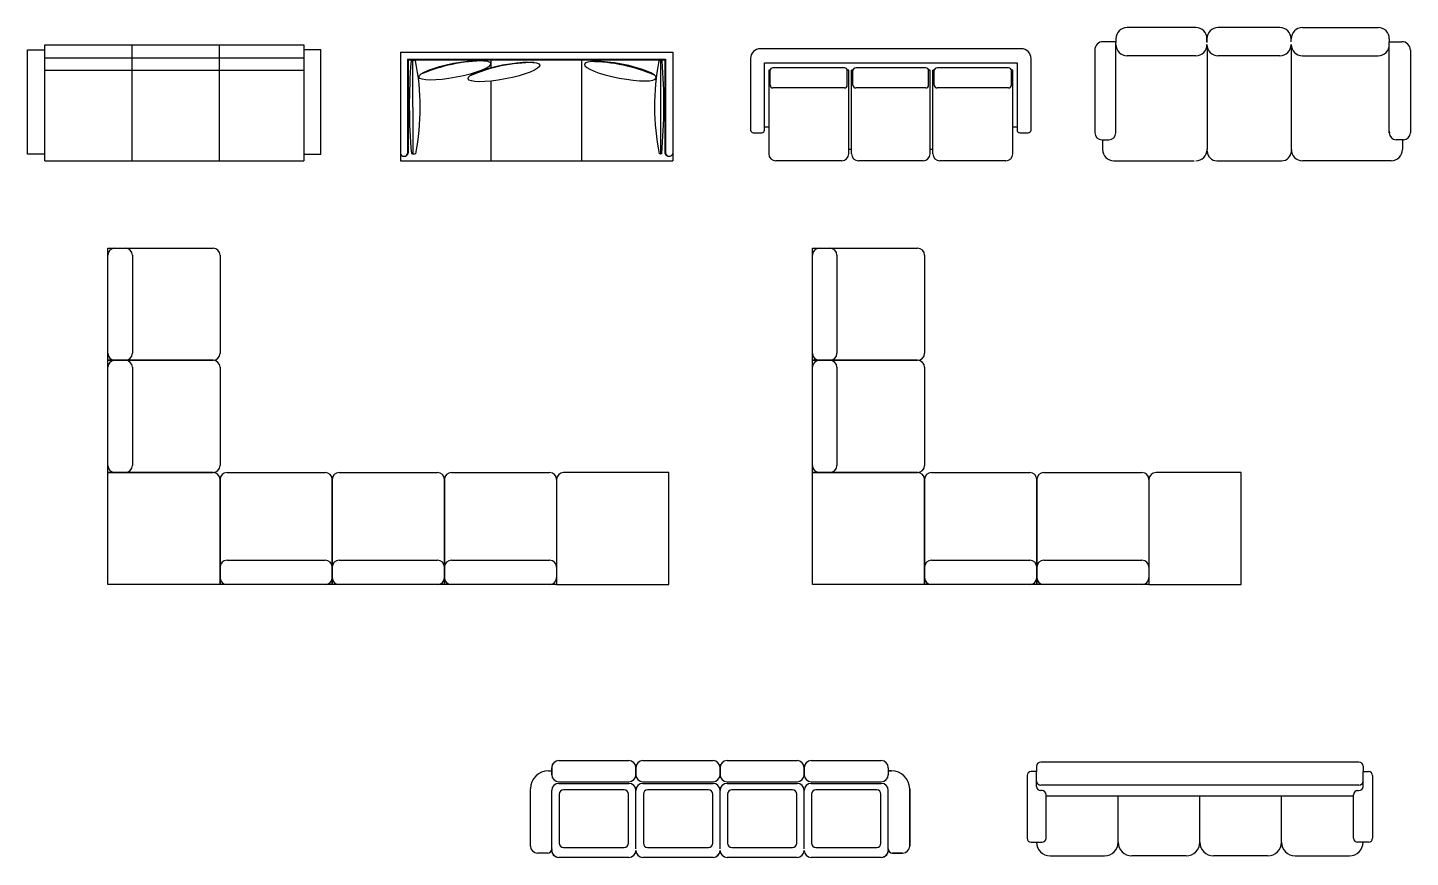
# Model space of a CAD drawing. Header units: millimetres. Extents: x -4017 to 59953, y -688 to 66564.
# Drawn here: x 20648 to 30507, y 54057 to 59975 of the extents above; entities that cross this region are included whole.
import ezdxf

# ---------------------------------------------------------------- set-up
doc = ezdxf.new("R2010")
doc.units = ezdxf.units.MM

# ---------------------------------------------------------------- blocks, each defined once
blk = doc.blocks.new('F27')
for p, q in [((-1.1159, -0.0371), (-1.0017, -0.0371)), ((-1.1159, -0.7813), (-1.1159, -0.0371)), ((-0.9939, -0.8278), (-0.9939, -0.0011)), ((-0.9939, -0.0011), (0.8533, -0.0011)), ((-0.9939, -0.0937), (0.8533, -0.0937)), ((-0.3711, -0.8278), (-0.3711, -0.0083)), ((0.2516, -0.8278), (0.2516, -0.0011)), ((0.8533, -0.0011), (0.8533, -0.8278)), ((0.9753, -0.0371), (0.8611, -0.0371)), ((0.9753, -0.7813), (0.9753, -0.0371)), ((-0.9939, -0.1817), (0.8533, -0.1817)), ((-0.9993, -0.7813), (-1.1159, -0.7813)), ((0.8587, -0.7813), (0.9753, -0.7813)), ((-0.9939, -0.8278), (0.8533, -0.8278))]:
    blk.add_line(p, q)
blk = doc.blocks.new('A$C6BA2058B')
blk.add_blockref('F27', (1.1159, 0.8278))
blk = doc.blocks.new('A$C514D7D45')
blk.add_blockref('A$C6BA2058B', (0, 0))
blk = doc.blocks.new('A$C618761CF')
for p, q in [((0, 0.7762), (1.9404, 0.7762)), ((0, 0.7762), (0, 0)), ((0.05, 0.7262), (1.8904, 0.7262)), ((0.05, 0.7262), (0.05, 0.0538)), ((0.055, 0.7212), (1.8854, 0.7212)), ((0.055, 0.7212), (0.055, 0.0538)), ((0.0864, 0.7161), (0.0874, 0.0481)), ((0.6468, 0.6658), (0.6468, 0.7212)), ((1.2936, 0), (1.2936, 0.7212)), ((1.854, 0.7161), (1.853, 0.0481)), ((1.8854, 0.7212), (1.8854, 0.0538)), ((1.8904, 0.7262), (1.8904, 0.0538)), ((1.9404, 0.7762), (1.9404, 0)), ((0.6468, 0), (0.6468, 0.5694)), ((0, 0), (1.9404, 0))]:
    blk.add_line(p, q)
for centre, radius, start, end in [((3.9826, 0.4013), 3.9201, 175.44925, 185.12108), ((-1.5806, 0.3799), 1.7206, 348.98715, 11.15778), ((0.6104, -0.4678), 1.1812, 90.3945, 113.27832), ((0.9605, -0.4794), 1.1812, 90.3945, 113.27832), ((1.3446, -0.4736), 1.1812, 66.72168, 89.6055), ((3.5289, 0.3857), 1.7177, 169.04121, 191.23051), ((-2.0422, 0.4013), 3.9201, 354.87892, 4.55075), ((0.0248, 0.0577), 0.0255, 193.41947, 351.11172), ((0.0394, 0.0551), 0.0157, 283.29365, 355.20058), ((1.901, 0.0551), 0.0157, 184.79942, 256.70635), ((1.9156, 0.0577), 0.0255, 188.88828, 346.58053)]:
    blk.add_arc(centre, radius, start, end)
for centre, major_axis, ratio, start_param, end_param in [((0.0968, 0.3824), (-0.0057, 0.334), 0.322726, -0.151988, 0.151988), ((0.0941, 0.3821), (0.0008, 0.334), 0.326091, 3.001806, 3.279824)]:
    blk.add_ellipse(centre, major_axis=major_axis, ratio=ratio, start_param=start_param, end_param=end_param)
for centre in [(0.3873, 0.6459), (0.7374, 0.6342)]:
    blk.add_ellipse(centre, major_axis=(-0.2562, -0.0489), ratio=0.194175)
at = {"extrusion": (0, 0, -1)}
blk.add_ellipse((1.5677, 0.6401), major_axis=(0.2562, -0.0489), ratio=0.194175, dxfattribs=at)
for centre, major_axis, ratio, start_param, end_param in [((1.854, 0.3821), (0, 0.334), 0.228259, -0.151988, 0.151988), ((1.8509, 0.3821), (-0.0022, 0.334), 0.196951, 3.00232, 3.280338)]:
    blk.add_ellipse(centre, major_axis=major_axis, ratio=ratio, start_param=start_param, end_param=end_param, dxfattribs=at)
blk = doc.blocks.new('A$C06FC73D7')
for p, q in [((1.93, 0.8), (0.07, 0.8)), ((0, 0.73), (0, 0.22)), ((0.1, 0.22), (0.1, 0.7)), ((0.1, 0.7), (1.9, 0.7)), ((1.9, 0.7), (1.9, 0.22)), ((2, 0.22), (2, 0.73)), ((0.13, 0.6479), (0.13, 0.05)), ((0.1404, 0.6479), (0.13, 0.6479)), ((0.14, 0.54), (0.14, 0.6437)), ((0.67, 0.6637), (0.16, 0.6637)), ((0.7, 0.6479), (0.6896, 0.6479)), ((0.69, 0.54), (0.69, 0.6437)), ((0.7, 0.05), (0.7, 0.6479)), ((0.72, 0.05), (0.72, 0.6479)), ((0.7304, 0.6479), (0.72, 0.6479)), ((0.73, 0.54), (0.73, 0.6437)), ((1.25, 0.6637), (0.75, 0.6637)), ((1.28, 0.6479), (1.2696, 0.6479)), ((1.27, 0.54), (1.27, 0.6437)), ((1.28, 0.05), (1.28, 0.6479)), ((1.3, 0.05), (1.3, 0.6479)), ((1.3104, 0.6479), (1.3, 0.6479)), ((1.31, 0.54), (1.31, 0.6437)), ((1.84, 0.6637), (1.33, 0.6637)), ((1.87, 0.6479), (1.86, 0.6479)), ((1.86, 0.54), (1.86, 0.6437)), ((1.87, 0.05), (1.87, 0.6479)), ((0.67, 0.52), (0.16, 0.52)), ((1.25, 0.52), (0.75, 0.52)), ((1.84, 0.52), (1.33, 0.52)), ((0.02, 0.2), (0.08, 0.2)), ((0.13, 0.24), (0.1, 0.24)), ((1.9, 0.24), (1.87, 0.24)), ((1.92, 0.2), (1.98, 0.2)), ((0.65, 0), (0.18, 0)), ((0.72, 0.08), (0.7, 0.08)), ((1.23, 0), (0.77, 0)), ((1.3, 0.08), (1.28, 0.08)), ((1.82, 0), (1.35, 0))]:
    blk.add_line(p, q)
for centre, radius, start, end in [((0.07, 0.73), 0.07, 90, 180), ((1.93, 0.73), 0.07, 0, 90), ((0.16, 0.6437), 0.02, 90, 180), ((0.67, 0.6437), 0.02, 0, 90), ((0.75, 0.6437), 0.02, 90, 180), ((1.25, 0.6437), 0.02, 0, 90), ((1.33, 0.6437), 0.02, 90, 180), ((1.84, 0.6437), 0.02, 0, 90), ((0.16, 0.54), 0.02, 180, 270), ((0.67, 0.54), 0.02, 270, 0), ((0.75, 0.54), 0.02, 180, 270), ((1.25, 0.54), 0.02, 270, 0), ((1.33, 0.54), 0.02, 180, 270), ((1.84, 0.54), 0.02, 270, 0), ((0.02, 0.22), 0.02, 180, 270), ((0.08, 0.22), 0.02, 270, 0), ((1.92, 0.22), 0.02, 180, 270), ((1.98, 0.22), 0.02, 270, 0), ((0.18, 0.05), 0.05, 180, 270), ((0.65, 0.05), 0.05, 270, 0), ((0.77, 0.05), 0.05, 180, 270), ((1.23, 0.05), 0.05, 270, 0), ((1.35, 0.05), 0.05, 180, 270), ((1.82, 0.05), 0.05, 270, 0)]:
    blk.add_arc(centre, radius, start, end)
blk = doc.blocks.new('A$C2BDD4447')
blk.add_blockref('A$C06FC73D7', (0, 0))
blk = doc.blocks.new('A$C0876780F')
for p, q in [((0.72, 0.95), (0.23, 0.95)), ((1.32, 0.95), (0.88, 0.95)), ((1.48, 0.95), (2.02, 0.95)), ((0, 0.79), (0, 0.21)), ((0.15, 0.85), (0.06, 0.85)), ((0.15, 0.87), (0.15, 0.8444)), ((0.15, 0.87), (0.15, 0.85)), ((0.15, 0.21), (0.15, 0.85)), ((0.8, 0.85), (0.8, 0.87)), ((0.8, 0.87), (0.8, 0.85)), ((0.8, 0.87), (0.8, 0.8444)), ((0.8011, 0.8204), (0.8011, 0.08)), ((1.4, 0.85), (1.4, 0.87)), ((1.4, 0.85), (1.4, 0.87)), ((1.4014, 0.08), (1.4014, 0.803)), ((2.1, 0.87), (2.1, 0.85)), ((2.1, 0.87), (2.1, 0.8444)), ((2.1, 0.21), (2.1, 0.85)), ((2.1, 0.85), (2.19, 0.85)), ((2.25, 0.79), (2.25, 0.21)), ((0.72, 0.75), (0.23, 0.75)), ((1.32, 0.75), (0.88, 0.75)), ((1.48, 0.75), (2.02, 0.75)), ((0, 0.21), (0, 0.2)), ((0.15, 0.2), (0.15, 0.25)), ((2.1, 0.2), (2.1, 0.25)), ((2.25, 0.21), (2.25, 0.2)), ((0.05, 0.15), (0.1, 0.15)), ((0.056, 0.15), (0.056, 0.08)), ((2.2, 0.15), (2.15, 0.15)), ((2.194, 0.15), (2.194, 0.08)), ((0.136, 0), (0.7093, 0)), ((0.8011, 0.07), (0.8011, 0.08)), ((0.8711, 0), (1.3314, 0)), ((1.4014, 0.07), (1.4014, 0.08)), ((2.114, 0), (1.48, 0))]:
    blk.add_line(p, q)
for centre, radius, start, end in [((0.23, 0.87), 0.08, 90, 180), ((0.72, 0.87), 0.08, 0, 90), ((0.88, 0.87), 0.08, 90, 180), ((1.32, 0.87), 0.08, 0, 90), ((1.48, 0.87), 0.08, 90, 180), ((2.02, 0.87), 0.08, 0, 90), ((0.06, 0.79), 0.06, 90, 180), ((0.23, 0.83), 0.08, 180, 270), ((0.23, 0.83), 0.08, 180, 270), ((0.72, 0.83), 0.08, 270, 0), ((0.88, 0.83), 0.08, 180, 270), ((0.88, 0.83), 0.08, 180, 270), ((1.32, 0.83), 0.08, 270, 0), ((1.48, 0.83), 0.08, 180, 270), ((2.02, 0.83), 0.08, 270, 0), ((2.02, 0.83), 0.08, 270, 0), ((2.19, 0.79), 0.06, 0, 90), ((0.05, 0.2), 0.05, 180, 270), ((0.1, 0.2), 0.05, 270, 0), ((0.09, 0.21), 0.06, 350.53768, 0), ((2.16, 0.21), 0.06, 180, 189.46232), ((2.15, 0.2), 0.05, 180, 270), ((2.2, 0.2), 0.05, 270, 0), ((0.136, 0.08), 0.08, 180, 270), ((0.7211, 0.08), 0.08, 270, 0), ((0.8711, 0.07), 0.07, 180, 270), ((1.3314, 0.07), 0.07, 270, 0), ((1.4814, 0.08), 0.08, 180, 270), ((2.114, 0.08), 0.08, 270, 0)]:
    blk.add_arc(centre, radius, start, end)
blk = doc.blocks.new('A$C51FB459E')
for p, q in [((0, 1.6), (0, 2.4)), ((0, 2.4), (0.75, 2.4)), ((0.05, 2.4), (0.125, 2.4)), ((0, 1.65), (0, 2.35)), ((0.175, 2.35), (0.175, 1.65)), ((0.8, 2.35), (0.8, 1.65)), ((0, 0.8), (0, 1.6)), ((0, 1.6), (0.75, 1.6)), ((0.75, 1.6), (0, 1.6)), ((0.05, 1.6), (0.125, 1.6)), ((0.125, 1.6), (0.05, 1.6)), ((0, 0.85), (0, 1.55)), ((0.175, 1.55), (0.175, 0.85)), ((0.8, 1.55), (0.8, 0.85)), ((0, 0), (0, 0.8)), ((0, 0.8), (0.75, 0.8)), ((0.75, 0.8), (0, 0.8)), ((0.125, 0.8), (0.05, 0.8)), ((0.85, 0.8), (1.55, 0.8)), ((1.65, 0.8), (2.35, 0.8)), ((2.45, 0.8), (3.15, 0.8)), ((3.9996, 0.8), (3.25, 0.8)), ((3.9996, 0), (3.9996, 0.8)), ((0.8, 0), (0.8, 0.75)), ((0.8, 0.75), (0.8, 0)), ((1.6, 0), (1.6, 0.75)), ((1.6, 0.75), (1.6, 0)), ((2.4, 0.75), (2.4, 0)), ((2.4, 0), (2.4, 0.75)), ((3.2, 0.75), (3.2, 0)), ((3.2, 0.75), (3.2, 0)), ((0.8, 0.05), (0.8, 0.125)), ((0.85, 0.175), (1.55, 0.175)), ((1.6, 0.05), (1.6, 0.125)), ((1.6, 0.125), (1.6, 0.05)), ((1.65, 0.175), (2.35, 0.175)), ((2.4, 0.125), (2.4, 0.05)), ((2.4, 0.05), (2.4, 0.125)), ((2.45, 0.175), (3.15, 0.175)), ((3.2, 0.125), (3.2, 0.05)), ((0.8, 0), (0, 0)), ((1.6, 0), (0.8, 0)), ((1.55, 0), (0.85, 0)), ((2.4, 0), (1.6, 0)), ((2.35, 0), (1.65, 0)), ((3.2, 0), (2.4, 0)), ((3.15, 0), (2.45, 0)), ((3.2, 0), (3.9996, 0))]:
    blk.add_line(p, q)
for centre, start, end in [((0.05, 2.35), 90, 180), ((0.125, 2.35), 0, 90), ((0.75, 2.35), 0, 90), ((0.05, 1.65), 180, 270), ((0.05, 1.55), 90, 180), ((0.125, 1.65), 270, 0), ((0.125, 1.55), 360, 90), ((0.75, 1.65), 270, 0), ((0.75, 1.55), 360, 90), ((0.05, 0.85), 180, 270), ((0.125, 0.85), 270, 0), ((0.75, 0.85), 270, 0), ((0.75, 0.75), 0, 90), ((0.85, 0.75), 90, 180), ((1.55, 0.75), 0, 90), ((1.65, 0.75), 90, 180), ((2.35, 0.75), 0, 90), ((2.45, 0.75), 90, 180), ((3.15, 0.75), 0, 90), ((3.25, 0.75), 90, 180), ((0.85, 0.125), 90, 180), ((1.55, 0.125), 0, 90), ((1.65, 0.125), 90, 180), ((2.35, 0.125), 0, 90), ((2.45, 0.125), 90, 180), ((3.15, 0.125), 360, 90), ((0.85, 0.05), 180, 270), ((1.55, 0.05), 270, 0), ((1.65, 0.05), 180, 270), ((2.35, 0.05), 270, 360), ((2.45, 0.05), 180, 270), ((3.15, 0.05), 270, 0)]:
    blk.add_arc(centre, 0.05, start, end)
blk = doc.blocks.new('A$C5B365690')
for p, q in [((0, 1.6), (0, 2.4)), ((0, 2.4), (0.75, 2.4)), ((0.05, 2.4), (0.125, 2.4)), ((0, 1.65), (0, 2.35)), ((0.175, 2.35), (0.175, 1.65)), ((0.8, 2.35), (0.8, 1.65)), ((0, 0.8), (0, 1.6)), ((0, 1.6), (0.75, 1.6)), ((0.75, 1.6), (0, 1.6)), ((0.05, 1.6), (0.125, 1.6)), ((0.125, 1.6), (0.05, 1.6)), ((0, 0.85), (0, 1.55)), ((0.175, 1.55), (0.175, 0.85)), ((0.8, 1.55), (0.8, 0.85)), ((0, 0), (0, 0.8)), ((0, 0.8), (0.75, 0.8)), ((0.75, 0.8), (0, 0.8)), ((0.125, 0.8), (0.05, 0.8)), ((0.85, 0.8), (1.55, 0.8)), ((1.65, 0.8), (2.35, 0.8)), ((3.0566, 0.8), (2.45, 0.8)), ((3.0566, 0), (3.0566, 0.8)), ((0.8, 0), (0.8, 0.75)), ((0.8, 0.75), (0.8, 0)), ((1.6, 0), (1.6, 0.75)), ((1.6, 0.75), (1.6, 0)), ((2.4, 0.75), (2.4, 0)), ((2.4, 0.75), (2.4, 0)), ((0.8, 0.05), (0.8, 0.125)), ((0.85, 0.175), (1.55, 0.175)), ((1.6, 0.05), (1.6, 0.125)), ((1.6, 0.125), (1.6, 0.05)), ((1.65, 0.175), (2.35, 0.175)), ((2.4, 0.125), (2.4, 0.05)), ((0.8, 0), (0, 0)), ((1.6, 0), (0.8, 0)), ((1.55, 0), (0.85, 0)), ((2.4, 0), (1.6, 0)), ((2.35, 0), (1.65, 0)), ((2.4, 0), (3.0566, 0))]:
    blk.add_line(p, q)
for centre, start, end in [((0.05, 2.35), 90, 180), ((0.125, 2.35), 0, 90), ((0.75, 2.35), 0, 90), ((0.05, 1.65), 180, 270), ((0.05, 1.55), 90, 180), ((0.125, 1.65), 270, 0), ((0.125, 1.55), 0, 90), ((0.75, 1.65), 270, 0), ((0.75, 1.55), 0, 90), ((0.05, 0.85), 180, 270), ((0.125, 0.85), 270, 360), ((0.75, 0.85), 270, 360), ((0.75, 0.75), 0, 90), ((0.85, 0.75), 90, 180), ((1.55, 0.75), 0, 90), ((1.65, 0.75), 90, 180), ((2.35, 0.75), 0, 90), ((2.45, 0.75), 90, 180), ((0.85, 0.125), 90, 180), ((1.55, 0.125), 0, 90), ((1.65, 0.125), 90, 180), ((2.35, 0.125), 0, 90), ((0.85, 0.05), 180, 270), ((1.55, 0.05), 270, 0), ((1.65, 0.05), 180, 270), ((2.35, 0.05), 270, 0)]:
    blk.add_arc(centre, 0.05, start, end)
blk = doc.blocks.new('A$C4DDE20F0')
for p, q in [((0.13, 0.618), (0.15, 0.618)), ((0.13, 0.618), (0.1524, 0.618)), ((0.1523, 0.5896), (0.1523, 0.6396)), ((0.1524, 0.6396), (0.1524, 0.5896)), ((0.1524, 0.618), (0.1524, 0.6396)), ((0.2023, 0.6896), (0.7023, 0.6896)), ((0.2023, 0.6896), (0.7023, 0.6896)), ((0.7523, 0.5896), (0.7523, 0.6396)), ((0.7524, 0.6396), (0.7524, 0.5896)), ((0.8023, 0.6896), (1.3023, 0.6896)), ((0.8023, 0.6896), (1.3023, 0.6896)), ((1.352, 0.5896), (1.352, 0.6396)), ((1.3523, 0.6396), (1.3523, 0.5896)), ((1.4023, 0.6896), (1.9023, 0.6896)), ((1.4023, 0.6896), (1.9023, 0.6896)), ((1.952, 0.5896), (1.952, 0.6396)), ((1.9523, 0.6396), (1.9523, 0.5896)), ((2.002, 0.6896), (2.502, 0.6896)), ((2.002, 0.6896), (2.502, 0.6896)), ((2.552, 0.6396), (2.552, 0.5896)), ((2.552, 0.6396), (2.552, 0.618)), ((2.552, 0.618), (2.5743, 0.618)), ((2.5743, 0.618), (2.5543, 0.618)), ((0.2023, 0.5396), (0.7023, 0.5396)), ((0.2025, 0.5276), (0.7023, 0.5276)), ((0.8023, 0.5396), (1.3023, 0.5396)), ((0.8025, 0.5276), (1.3023, 0.5276)), ((1.4023, 0.5396), (1.9023, 0.5396)), ((1.4025, 0.5276), (1.9023, 0.5276)), ((2.002, 0.5396), (2.502, 0.5396)), ((2.0023, 0.5276), (2.502, 0.5276)), ((0, 0.0808), (0, 0.488)), ((0, 0.0808), (0, 0.488)), ((0.1524, 0.0608), (0.1524, 0.4776)), ((0.1525, 0.0608), (0.1525, 0.4776)), ((0.2055, 0.4515), (0.2055, 0.1005)), ((0.6698, 0.4815), (0.2355, 0.4815)), ((0.6998, 0.1005), (0.6998, 0.4515)), ((0.7524, 0.0608), (0.7524, 0.4776)), ((0.7525, 0.0608), (0.7525, 0.4776)), ((0.8055, 0.4515), (0.8055, 0.1005)), ((1.2698, 0.4815), (0.8355, 0.4815)), ((1.2998, 0.1005), (1.2998, 0.4515)), ((1.3523, 0.0608), (1.3523, 0.4776)), ((1.3523, 0.0608), (1.3523, 0.4776)), ((1.4055, 0.4515), (1.4055, 0.1005)), ((1.8698, 0.4815), (1.4355, 0.4815)), ((1.8998, 0.1005), (1.8998, 0.4515)), ((1.9523, 0.0608), (1.9523, 0.4776)), ((1.9523, 0.0608), (1.9523, 0.4776)), ((2.0053, 0.4515), (2.0053, 0.1005)), ((2.4696, 0.4815), (2.0353, 0.4815)), ((2.4996, 0.1005), (2.4996, 0.4515)), ((2.552, 0.0608), (2.552, 0.4776)), ((2.7043, 0.0808), (2.7043, 0.488)), ((2.7043, 0.488), (2.7043, 0.0808)), ((0.1224, 0.0308), (0.05, 0.0308)), ((0.1224, 0.0308), (0.05, 0.0308)), ((0.7023, 0), (0.2025, 0)), ((0.7023, 0), (0.2025, 0)), ((0.2355, 0.0705), (0.6698, 0.0705)), ((1.3023, 0), (0.8025, 0)), ((1.3023, 0), (0.8025, 0)), ((0.8355, 0.0705), (1.2698, 0.0705)), ((1.9023, 0), (1.4025, 0)), ((1.9023, 0), (1.4025, 0)), ((1.4355, 0.0705), (1.8698, 0.0705)), ((2.502, 0), (2.0023, 0)), ((2.502, 0), (2.0023, 0)), ((2.0353, 0.0705), (2.4696, 0.0705)), ((2.582, 0.0308), (2.6543, 0.0308)), ((2.6543, 0.0308), (2.582, 0.0308))]:
    blk.add_line(p, q)
for centre, radius, start, end in [((0.13, 0.488), 0.13, 90, 180), ((0.13, 0.488), 0.13, 90, 180), ((0.2023, 0.6396), 0.05, 90, 180), ((0.2022, 0.6398), 0.0499, 89.92957, 180.17003), ((0.7023, 0.6396), 0.05, 0, 90), ((0.7023, 0.6396), 0.05, 0, 90), ((0.8023, 0.6396), 0.05, 90, 180), ((0.8023, 0.6396), 0.05, 90, 180), ((1.3023, 0.6396), 0.05, 0, 90), ((1.3023, 0.6396), 0.05, 0, 90), ((1.4023, 0.6396), 0.05, 90, 180), ((1.4023, 0.6396), 0.05, 90, 180), ((1.9023, 0.6396), 0.05, 0, 90), ((1.9023, 0.6396), 0.05, 0, 90), ((2.002, 0.6396), 0.05, 90, 180), ((2.0018, 0.6401), 0.0495, 89.78056, 180.52978), ((2.502, 0.6396), 0.05, 0, 90), ((2.502, 0.6396), 0.05, 0, 90), ((2.5743, 0.488), 0.13, 0, 90), ((2.5743, 0.488), 0.13, 0, 90), ((0.2023, 0.5896), 0.05, 180, 270), ((0.2025, 0.4776), 0.05, 90, 180), ((0.7023, 0.5896), 0.05, 270, 0), ((0.7023, 0.4776), 0.05, 0, 90), ((0.8023, 0.5896), 0.05, 180, 270), ((0.8025, 0.4776), 0.05, 90, 180), ((1.3023, 0.5896), 0.05, 270, 0), ((1.3023, 0.4776), 0.05, 0, 90), ((1.4023, 0.5896), 0.05, 180, 270), ((1.4025, 0.4776), 0.05, 90, 180), ((1.9023, 0.5896), 0.05, 270, 0), ((1.9023, 0.4776), 0.05, 0, 90), ((2.002, 0.5896), 0.05, 180, 270), ((2.0023, 0.4776), 0.05, 90, 180), ((2.502, 0.5896), 0.05, 270, 0), ((2.502, 0.4776), 0.05, 0, 90), ((0.2355, 0.4515), 0.03, 90, 180), ((0.6698, 0.4515), 0.03, 0, 90), ((0.8355, 0.4515), 0.03, 90, 180), ((1.2698, 0.4515), 0.03, 0, 90), ((1.4355, 0.4515), 0.03, 90, 180), ((1.8698, 0.4515), 0.03, 0, 90), ((2.0353, 0.4515), 0.03, 90, 180), ((2.4696, 0.4515), 0.03, 0, 90), ((0.2355, 0.1005), 0.03, 180, 270), ((0.6698, 0.1005), 0.03, 270, 0), ((0.8355, 0.1005), 0.03, 180, 270), ((1.2698, 0.1005), 0.03, 270, 0), ((1.4355, 0.1005), 0.03, 180, 270), ((1.8698, 0.1005), 0.03, 270, 0), ((2.0353, 0.1005), 0.03, 180, 270), ((2.4696, 0.1005), 0.03, 270, 0), ((0.05, 0.0808), 0.05, 180, 270), ((0.05, 0.0808), 0.05, 180, 270), ((0.1224, 0.0608), 0.03, 270, 0), ((0.1224, 0.0608), 0.03, 270, 0), ((0.2032, 0.0517), 0.0517, 169.87446, 269.22898), ((0.2025, 0.05), 0.05, 180, 270), ((0.7023, 0.05), 0.05, 270, 0), ((0.7023, 0.05), 0.05, 270, 0), ((0.8027, 0.0505), 0.0505, 180.52693, 269.78174), ((0.8025, 0.05), 0.05, 180, 270), ((1.3023, 0.05), 0.05, 270, 0), ((1.3021, 0.0505), 0.0505, 270.21826, 359.47307), ((1.4025, 0.05), 0.05, 180, 270), ((1.4025, 0.05), 0.05, 180, 270), ((1.9023, 0.05), 0.05, 270, 0), ((1.9023, 0.05), 0.05, 270, 0), ((2.0023, 0.05), 0.05, 180, 270), ((2.0023, 0.05), 0.05, 180, 270), ((2.5014, 0.0514), 0.0515, 270.66733, 10.43499), ((2.502, 0.05), 0.05, 270, 0), ((2.582, 0.0608), 0.03, 180, 270), ((2.582, 0.0608), 0.03, 180, 270), ((2.6543, 0.0808), 0.05, 270, 0), ((2.6543, 0.0808), 0.05, 270, 0)]:
    blk.add_arc(centre, radius, start, end)
blk = doc.blocks.new('A$C5FFD1A8D')
for p, q in [((0.0679, 0.6013), (0.0291, 0.6013)), ((0.0679, 0.6401), (0.0679, 0.6013)), ((0.0679, 0.5334), (0.0679, 0.6013)), ((2.3665, 0.6692), (0.097, 0.6692)), ((2.3956, 0.6401), (2.3956, 0.6013)), ((2.3956, 0.6013), (2.4344, 0.6013)), ((2.3956, 0.5334), (2.3956, 0.6013)), ((0, 0.5722), (0, 0.1261)), ((0.0679, 0.4946), (0.0679, 0.5431)), ((2.3665, 0.5043), (0.097, 0.5043)), ((2.3956, 0.4946), (2.3956, 0.5431)), ((2.4635, 0.5722), (2.4635, 0.1261)), ((0.1067, 0.4655), (0.097, 0.4655)), ((0.1358, 0.1261), (0.1358, 0.4364)), ((2.3277, 0.4267), (0.1358, 0.4267)), ((0.6498, 0.097), (0.6498, 0.4267)), ((1.2317, 0.097), (1.2317, 0.4267)), ((1.8136, 0.097), (1.8136, 0.4267)), ((2.3277, 0.1261), (2.3277, 0.4364)), ((2.3568, 0.4655), (2.3665, 0.4655)), ((0.0291, 0.097), (0.1067, 0.097)), ((2.4344, 0.097), (2.3568, 0.097)), ((0.1649, 0), (0.5528, 0)), ((1.1347, 0), (0.7468, 0)), ((1.7167, 0), (1.3287, 0)), ((1.9106, 0), (2.2986, 0))]:
    blk.add_line(p, q)
for centre, radius, start, end in [((0.0291, 0.5722), 0.0291, 90, 180), ((0.097, 0.6401), 0.0291, 90, 180), ((2.3665, 0.6401), 0.0291, 0, 90), ((2.4344, 0.5722), 0.0291, 0, 90), ((0.097, 0.5334), 0.0291, 180, 270), ((0.097, 0.4946), 0.0291, 180, 270), ((2.3665, 0.5334), 0.0291, 270, 0), ((2.3665, 0.4946), 0.0291, 270, 0), ((0.1067, 0.4364), 0.0291, 0, 90), ((2.3568, 0.4364), 0.0291, 90, 180), ((0.0291, 0.1261), 0.0291, 180, 270), ((0.1067, 0.1261), 0.0291, 270, 0), ((2.3568, 0.1261), 0.0291, 180, 270), ((2.4344, 0.1261), 0.0291, 270, 0), ((0.1649, 0.097), 0.097, 180, 270), ((0.5528, 0.097), 0.097, 270, 0), ((0.7468, 0.097), 0.097, 180, 270), ((1.1347, 0.097), 0.097, 270, 0), ((1.3287, 0.097), 0.097, 180, 270), ((1.7167, 0.097), 0.097, 270, 0), ((1.9106, 0.097), 0.097, 180, 270), ((2.2986, 0.097), 0.097, 270, 0)]:
    blk.add_arc(centre, radius, start, end)
blk = doc.blocks.new('A$C78672463')
blk.add_blockref('A$C5FFD1A8D', (0, 0))

msp = doc.modelspace()

# ---------------------------------------------------------------- block references
at = {"xscale": 1000, "yscale": 1000, "zscale": 1000}
for name, p in [('A$C0876780F', (28256.8, 59024.7)), ('A$C514D7D45', (20648.1, 59024.7)), ('A$C618761CF', (23306.7, 59024.7)), ('A$C2BDD4447', (25802.2, 59024.7)), ('A$C51FB459E', (21219.8, 56002.1)), ('A$C5B365690', (26243.3, 56002.1)), ('A$C4DDE20F0', (24232.6, 54057.3)), ('A$C78672463', (27774, 54067.7))]:
    msp.add_blockref(name, p, dxfattribs=at)

doc.saveas('drawing.dxf')
